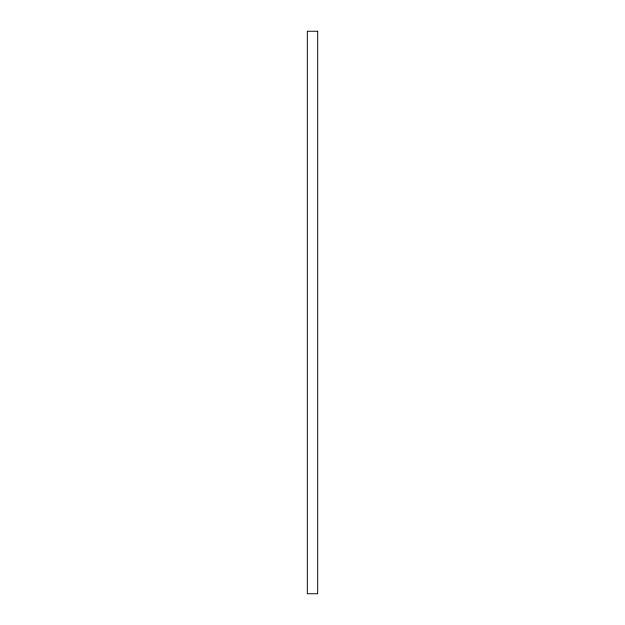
<?xml version="1.0" encoding="UTF-8"?>
<svg xmlns="http://www.w3.org/2000/svg" width="625" height="625" viewBox="0 0 625 625"><rect width="100%" height="100%" fill="white"/><g stroke="black" fill="none" stroke-linecap="round" stroke-linejoin="round"><path stroke-width="0.94" d="M317.68 31.25L307.32 31.25L307.32 593.75L317.68 593.75L317.68 31.25"/></g></svg>
